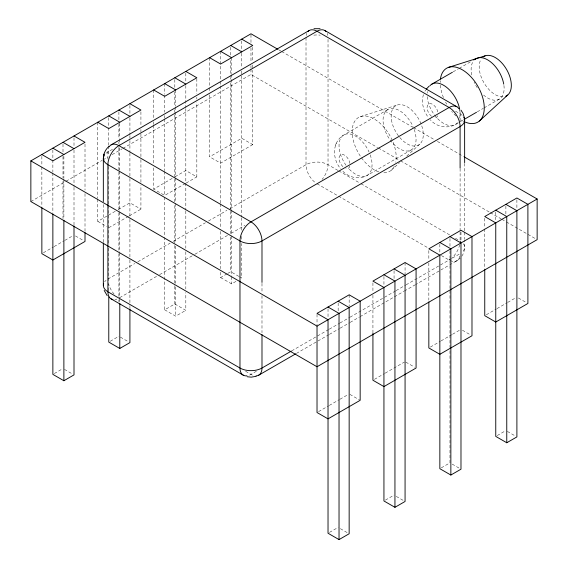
<?xml version="1.0" encoding="UTF-8"?>
<svg xmlns="http://www.w3.org/2000/svg" width="568" height="568" viewBox="0 0 568 568"><rect width="100%" height="100%" fill="white"/><g stroke="black" fill="none" stroke-linecap="round" stroke-linejoin="round"><path stroke-width="0.43" stroke-dasharray="2.84 2.13" d="M103.341 242.174L103.341 204.224M387.894 109.517L343.867 134.935C331.641 141.815 332.209 159.558 340.928 169.051M423.43 94.629C421.115 102.268 423.281 110.703 428.009 116.98M335.376 145.465L335.802 144.4M335.88 144.201L336.327 143.086M424.956 91.221L425.638 90.028M461.82 256.204C465.178 251.581 464.766 245.632 464.66 240.236M391.203 170.343L399.602 162.64M406.709 156.129L419.631 144.279M460.222 258.156L457.41 260.421L415.84 284.44M112.507 149.32L107.899 151.983A15.563 8.989 0 0 0 106.081 153.239M30.857 201.548L65.37 181.618M66.136 181.178L102.183 160.361M102.957 159.92L107.558 157.265M112.159 154.61L122.127 148.851M122.894 148.404L250.978 74.458L377.571 147.538M43.395 252.767L53.342 247.023M54.109 246.583L64.056 240.839M64.816 240.399L73.237 235.535M97.774 199.247L97.774 221.371L107.721 215.627M108.488 215.187L115.375 211.211M118.435 209.443L129.916 202.819L140.921 209.173L140.921 185.274M153.687 167.851L153.687 189.094L174.348 177.166M175.114 176.719L185.821 170.535L196.833 176.889L196.833 102.545M209.599 94.856L209.599 156.811L241.734 138.258L252.746 144.613L252.746 70.262M108.779 227.725L128.673 216.238M129.44 215.797L140.921 209.173M185.353 183.514L164.692 195.442L153.687 189.094M186.119 183.073L196.833 176.889M252.746 144.613L220.604 163.165L209.599 156.811M453.172 71.831L458.482 68.763M459.242 68.323L472.143 60.875M107.899 279.065L134.779 263.552M137.846 261.777L170.102 243.161M173.169 241.386L205.424 222.762M208.491 220.995L226.923 210.352M229.99 208.577L306.01 164.692A15.563 8.989 0 0 1 328.027 164.692L338.01 170.45M119.678 297.689L156.534 276.41M159.601 274.635L194.157 254.684M194.923 254.244L227.946 235.18M231.02 233.405L244.836 225.425M411.239 149.959L367.212 175.377C359.118 180.134 348.276 177.5 342.255 170.599M458.298 122.787C449.92 129.327 437.14 127.828 430.31 119.763M459.058 122.347L463.616 119.72M477.276 111.832L483.347 108.325M484.106 107.892L499.286 99.123M54.315 373.552L62.274 368.959M110.227 341.269L118.904 336.263M164.692 237.083L164.692 309.823L174.816 303.979L185.821 310.334L185.821 292.591M220.604 272.221L220.604 277.546L227.115 273.79M227.839 273.371L230.729 271.703L238.801 276.36M164.692 309.823L175.697 316.177L185.821 310.334M220.604 277.546L231.609 283.901L236.671 280.975M256.36 371.28L250.978 374.383A15.563 8.989 -60 0 1 248.535 375.476M291.682 350.889L328.794 329.461M329.305 329.163L339.543 323.256M340.054 322.958L349.526 317.491M350.037 317.192L395.598 290.894M396.109 290.596L405.58 285.129M406.092 284.831L451.652 258.525M452.419 258.085L460.101 253.655M456.303 261.06L457.41 260.421M296.389 353.431L317.121 341.46M317.888 341.02L328.638 334.815M329.412 334.367L339.394 328.609M340.161 328.162L349.37 322.844M350.144 322.397L359.352 317.079M360.112 316.646L393.823 297.163M394.462 296.794L403.784 291.405M404.388 291.057L415.279 284.767M318.549 411.63L328.496 405.886M329.262 405.445L339.21 399.702M339.976 399.254L347.623 394.838M374.461 379.346L384.408 373.602M385.175 373.162L404.302 362.114M430.374 347.069L440.321 341.325M441.087 340.885L451.794 334.694M452.561 334.254L460.215 329.838M486.286 314.786L496.233 309.042M496.993 308.601L506.947 302.858M507.707 302.417L516.127 297.554M329.468 532.408L338.152 527.402M385.381 500.131L394.064 495.118M441.293 467.847L449.977 462.842L449.977 348.397M497.206 435.571L505.165 430.977M360.226 116.681L397.004 105.094M455.493 111.193L460.101 113.856A15.563 8.989 0 0 1 462.274 115.425M278.597 49.735L280.904 51.063M281.671 51.503L412.858 127.246M413.625 127.693L434.342 139.65M437.41 141.418L463.495 156.484M378.338 147.985L399.815 160.389M400.582 160.829L489.58 212.212M490.347 212.652L501.082 218.85M501.849 219.298L505.69 221.513M506.457 221.953L535.61 238.787M338.776 170.897L360.275 183.308M361.042 183.755L450.119 235.18M455.493 238.283L459.334 240.498M518.357 297.966L526.429 302.623M317.022 183.755L337.754 195.726M338.521 196.166L428.357 248.038M441.414 255.572L449.096 260.009A15.563 8.989 60 0 0 460.066 254.585M462.444 330.242L470.517 334.9M405.8 362.1L414.605 367.184M239.533 276.786L241.734 278.057L241.734 243.459M507.352 431.403L515.424 436.068M97.774 221.371L106.578 226.454M75.466 235.947L83.539 240.605M349.888 394.377L359.43 399.886M452.178 464.113L460.243 468.77M245.603 371.28L250.978 374.383A15.563 8.989 60 0 0 254.01 375.64M120.373 337.108L128.446 341.766M396.265 496.389L404.338 501.047M64.461 369.385L72.534 374.049M340.353 528.673L347.687 532.905M431.51 116.291L430.004 114.772A8.421 4.863 60 0 1 428.705 112.911C427.235 110.362 425.837 106.038 428.705 103.958A8.385 4.842 60 0 1 430.487 103.61L432.035 104.029A7.782 4.494 60 0 1 437.9 112.216M342.944 166.665L341.957 165.607A8.421 4.863 60 0 1 340.658 163.747C339.181 161.198 337.782 156.874 340.658 154.794A8.385 4.842 60 0 1 342.44 154.446L343.988 154.865A7.782 4.494 60 0 1 349.909 163.392M464.645 163.378L464.66 231.41M516.894 199.758L516.894 209.493M505.882 206.113L505.882 214.101M495.757 211.963L495.757 221.719M484.752 218.311L484.752 228.045M484.752 228.932L484.752 268.763M464.66 232.291L464.66 239.355M460.982 232.035L460.982 241.769M460.101 120.913L460.101 113.856A15.563 8.989 -60 0 0 459.675 110.604M460.101 168.575L460.101 231.233M460.101 232.113L460.101 241.293M449.977 238.397L449.977 246.377M449.977 250.815L449.977 347.51M439.845 244.24L439.845 253.115M428.84 250.587L428.84 259.441M428.84 262.984L428.84 300.152M405.069 262.544L405.069 274.053M394.064 270.673L394.064 279.548M383.94 276.524L383.94 285.392M372.928 282.871L372.928 291.725M372.928 295.261L372.928 333.324M349.157 294.827L349.157 306.329M338.152 302.957L338.152 311.825M328.027 39.362L328.027 164.692A15.563 8.989 -60 0 1 322.07 179.417M328.027 308.8L328.027 317.675M317.022 314.267L317.022 324.889M306.01 37.602L306.01 164.692A15.563 8.989 60 0 0 316.199 183.244M261.99 283.304L261.99 292.129M261.99 295.658L261.99 332.727M252.746 47.25L252.746 61.415M252.746 64.951L252.746 69.381M250.978 34.669L250.978 42.628M250.978 47.932L250.978 62.082M250.978 65.618L250.978 68.266M250.978 69.154L250.978 74.458M241.734 40.896L241.734 52.405M241.734 53.285L241.734 67.805M241.734 70.986L241.734 74.898M241.734 75.785L241.734 216.841M241.734 217.729L241.734 230.146M241.734 236.359L241.734 239.909M231.609 57.68L231.609 73.648M231.609 74.536L231.609 209.379M231.609 210.266L231.609 235.109M231.609 235.997L231.609 275.913M231.609 276.801L231.609 283.901M230.729 47.258L230.729 55.238M230.729 60.563L230.729 76.531M230.729 77.418L230.729 79.193M230.729 82.743L230.729 210.487M230.729 211.374L230.729 233.554M230.729 237.104L230.729 271.703M220.604 51.326L220.604 80.599M220.604 81.487L220.604 85.278M220.604 85.924L220.604 203.024M220.604 203.912L220.604 227.867M220.604 231.417L220.604 268.671M209.599 57.68L209.599 86.89M209.599 87.777L209.599 91.313M196.833 78.647L196.833 93.692M196.833 97.234L196.833 99.002M185.821 73.18L185.821 82.026M185.821 85.569L185.821 107.693M185.821 108.58L185.821 210.089M185.821 210.976L185.821 248.237M185.821 251.78L185.821 289.041M175.697 89.964L175.697 105.932M175.697 106.819L175.697 111.25M175.697 112.137L175.697 176.904M175.697 177.784L175.697 202.627M175.697 203.514L175.697 242.55M175.697 246.093L175.697 283.354M175.697 286.904L175.697 316.177M174.816 79.534L174.816 88.409M174.816 91.952L174.816 106.152M174.816 109.695L174.816 201.959M174.816 205.509L174.816 244.545M174.816 245.426L174.816 285.349M174.816 286.236L174.816 303.979M164.692 83.61L164.692 94.252M164.692 95.14L164.692 112.244M164.692 115.545L164.692 118.208M164.692 119.095L164.692 170.663M164.692 171.429L164.692 196.272M164.692 197.16L164.692 236.196M153.687 89.964L153.687 118.286M153.687 121.822L153.687 124.477M153.687 125.365L153.687 164.308M140.921 111.811L140.921 125.975M140.921 129.511L140.921 133.054M140.921 133.941L140.921 158.72M140.921 159.608L140.921 184.387M129.916 105.456L129.916 116.965M129.916 117.846L129.916 134.666M129.916 135.553L129.916 152.366M129.916 153.254L129.916 178.032M129.916 178.494L129.916 218.417M129.916 219.305L129.916 259.221M129.916 260.108L129.916 305.357M129.916 306.244L129.916 308.019M119.784 123.128L119.784 138.209M119.784 139.096L119.784 144.421M119.784 147.971L119.784 170.144M119.784 171.032L119.784 210.955M119.784 211.843L119.784 251.766M119.784 252.654L119.784 297.895M119.784 298.782L119.784 302.332M118.904 111.818L118.904 119.798M118.904 124.236L118.904 138.429M118.904 141.979L118.904 143.754M118.904 147.304L118.904 171.252M118.904 172.139L118.904 212.063M118.904 212.95L118.904 250.211M118.904 253.754L118.904 296.34M118.904 299.89L118.904 301.665M108.779 117.661L108.779 145.159M108.779 146.047L108.779 155.809M108.779 166.452L108.779 204.714M108.779 205.488L108.779 244.524M108.779 248.067L108.779 291.54M107.899 159.04L107.899 151.983A15.563 8.989 60 0 1 108.083 149.774M97.774 122.241L97.774 198.36M85.008 144.094L85.008 190.117M85.008 193.66L85.008 231.716M74.003 137.74L74.003 146.587M74.003 150.129L74.003 186.418M74.003 187.305L74.003 225.361M63.879 156.299L63.879 178.473M63.879 179.36L63.879 218.396M62.998 144.094L62.998 152.969M62.998 156.512L62.998 177.805M62.998 181.355L62.998 218.616M52.867 149.945L52.867 172.118M52.867 173.006L52.867 213.099M41.862 156.292L41.862 166.026M41.862 166.914L41.862 206.745M394.213 166.509A31.133 17.97 60 0 1 383.329 172.793M378.863 171.934A31.133 17.97 60 0 1 352.231 133.53A31.133 17.97 60 0 1 375.76 119.947A31.133 17.97 60 0 1 395.697 162.214M463.815 121.424A31.133 17.97 60 0 1 460.676 119.614M456.04 115.971A31.133 17.97 60 0 1 451.695 111.385M446.682 104.15A31.133 17.97 60 0 1 445.61 102.204M443.445 97.547A31.133 17.97 60 0 1 440.328 84.93M440.228 82.459A31.133 17.97 60 0 1 440.285 80.677M502.964 96.844A22.734 13.128 60 0 1 483.893 82.665A22.734 13.128 60 0 1 481.153 59.058M463.374 243.729A15.563 8.989 0 0 1 462.7 251.659M461.046 241.542A15.563 8.989 0 0 0 460.101 240.946A15.563 8.989 -60 0 1 460.052 242.11M459.675 244.687A15.563 8.989 -60 0 1 452.121 257.765M450.083 259.384A15.563 8.989 -60 0 1 449.096 260.009M313.827 35.159A15.563 8.989 0 0 1 320.21 35.159M327.253 33.37A15.563 8.989 -60 0 1 327.842 35.393M104.626 281.856A15.563 8.989 0 0 1 106.081 280.329M306.195 35.393A15.563 8.989 60 0 1 306.784 33.37M116.901 299.073A15.563 8.989 -60 0 1 114.857 299.577M114.132 294.118A15.563 8.989 60 0 1 108.658 284.149M503.937 85.441A23.345 13.483 60 0 1 483.581 95.062M477.212 87.699A23.345 13.483 60 0 1 474.117 82.083M471.745 74.983A23.345 13.483 60 0 1 472.952 61.685M457.41 122.731A23.345 13.483 60 0 1 439.596 120.508A23.345 13.483 60 0 1 427.15 96.539M427.15 93.117A23.345 13.483 60 0 1 427.356 91.483M459.824 110.227A23.345 13.483 60 0 1 459.462 118.733M437.743 115.773A7.782 4.494 60 0 1 434.421 117.697M414.228 129.454A23.345 13.483 60 0 1 399.545 148.795A23.345 13.483 60 0 1 384.912 112.492A23.345 13.483 60 0 1 413.064 126.565M370.208 154.872A23.345 13.483 60 0 1 367.212 175.377A23.345 13.483 60 0 1 347.957 167.716M346.04 165.26A23.345 13.483 60 0 1 343.867 134.935A23.345 13.483 60 0 1 369.044 151.983M349.845 166.112A7.782 4.494 60 0 1 345.848 168.419M391.423 119.727A22.734 13.128 60 0 0 417.736 145.436A22.734 13.128 60 0 0 412.46 110.824A22.734 13.128 60 0 0 391.423 119.727"/><path stroke-width="0.85" d="M103.341 285.42L103.341 243.061M103.426 157.407C103.674 153.239 105.669 149.256 108.822 146.53M103.646 155.831L103.937 154.127L103.341 158.337L103.341 201.576M426.355 89.077L428.989 86.272M479.257 121.112L507.693 95.055M464.262 156.924L537.143 198.999L537.143 239.668L317.022 366.758L30.857 201.548L30.857 160.879L250.978 33.789L277.83 49.288M111.122 144.854L309.233 30.473M431.914 84.099L452.412 72.271M473.662 60.002L475.941 58.681M464.375 119.28L476.516 112.272M52.867 213.98L52.867 374.383L63.879 380.737L74.003 374.894L74.003 225.858M108.779 296.865L108.779 342.106L119.784 348.461L129.916 342.618L129.916 308.907M30.857 160.879L317.022 326.089L537.143 198.999M291.164 351.18L261.99 368.029A15.563 8.989 60 0 1 256.033 375.881M258.767 375.157L295.623 353.878M317.022 326.089L317.022 412.51L328.027 418.865L360.162 400.312L360.162 301.182L349.157 294.827L317.022 313.38L328.027 319.734L328.027 533.245L339.032 539.6L349.157 533.757L349.157 307.536L338.152 301.182M372.928 333.324L372.928 380.233L383.94 386.588L416.074 368.029L416.074 268.898L405.069 262.544L372.928 281.103L383.94 287.458L383.94 500.969L394.945 507.316L405.069 501.473L405.069 275.253L394.064 268.898M428.84 301.928L428.84 347.95L439.845 354.304L471.987 335.752L471.987 236.622L460.982 230.267L428.84 248.819L439.845 255.174L439.845 468.685L450.857 475.04L460.982 469.196L460.982 242.976L449.977 236.622M484.752 269.644L484.752 315.673L495.757 322.028L527.899 303.468L527.899 204.338L516.894 197.983L484.752 216.543L495.757 222.897L495.757 436.401L506.762 442.756L516.894 436.913L516.894 210.692L505.882 204.338M448.28 67.457L485.065 55.863M256.161 376.314L251.255 377.152L247.144 376.74M313.983 28.698L320.054 28.698M324.804 30.473L456.878 106.727M241.734 39.128L252.746 45.483L220.604 64.035L209.599 57.68M230.729 45.483L241.734 51.837M220.604 51.326L231.609 57.68M495.757 210.188L506.762 216.543L506.762 442.756M185.821 71.405L196.833 77.759L164.692 96.319L153.687 89.964M174.816 77.759L185.821 84.114M164.692 83.61L175.697 89.964M439.845 242.465L450.857 248.819L450.857 475.04M129.916 103.688L140.921 110.043L108.779 128.595L97.774 122.241M118.904 110.043L129.916 116.397M108.779 115.886L119.784 122.241M383.94 274.749L394.945 281.103L394.945 507.316M74.003 135.965L85.008 142.319L52.867 160.879L41.862 154.524M62.998 142.319L74.003 148.674M52.867 148.17L63.879 154.524M328.027 307.025L339.032 313.38L339.032 539.6M243.771 375.441L111.122 298.903M107.21 295.679L104.178 290.418M461.003 110.185L463.176 113.636L464.354 117.704M464.617 119.564L464.645 162.647M460.101 168.043L460.101 126.565A15.563 8.989 0 0 0 463.786 117.242M261.99 282.424L261.99 240.939A15.563 8.989 60 0 0 250.978 221.875L118.904 145.628A15.563 8.989 60 0 0 109.127 146.849M261.99 334.495L261.99 368.029A15.563 8.989 0 0 1 239.973 368.029L107.899 291.774A15.563 8.989 0 0 1 103.674 283.581M119.784 303.22L119.784 348.461M85.008 232.603L85.008 241.45L52.867 260.009L41.862 253.655L41.862 207.625M63.879 220.171L63.879 380.737M440.456 78.966A31.133 17.97 60 0 1 463.289 70.382A31.133 17.97 60 0 1 484.234 106.649A31.133 17.97 60 0 1 465.377 122.134M483.112 56.935A22.734 13.128 60 0 1 506.628 69.537A22.734 13.128 60 0 1 505.79 96.212M104.072 155.611A15.563 8.989 0 0 0 107.899 164.684L107.899 291.774A15.563 8.989 -60 0 0 112.883 299.535M246.959 375.824A15.563 8.989 -60 0 1 239.973 368.029L239.973 240.939A15.563 8.989 -60 0 1 250.978 221.875L449.096 107.501A15.563 8.989 -60 0 1 458.873 108.722M326.231 31.68A15.563 8.989 -60 0 0 317.022 31.247A15.563 8.989 60 0 0 307.806 31.68M474.798 59.491A23.345 13.483 60 0 1 491.434 62.565A23.345 13.483 60 0 1 503.745 84.149M429.77 85.91A23.345 13.483 60 0 1 446.576 87.302A23.345 13.483 60 0 1 459.718 109.567M317.022 31.247L118.904 145.628A15.563 8.989 -60 0 0 107.899 164.684L239.973 240.939A15.563 8.989 0 0 0 261.99 240.939L460.101 126.565A15.563 8.989 60 0 0 449.096 107.501L317.022 31.247"/></g></svg>
